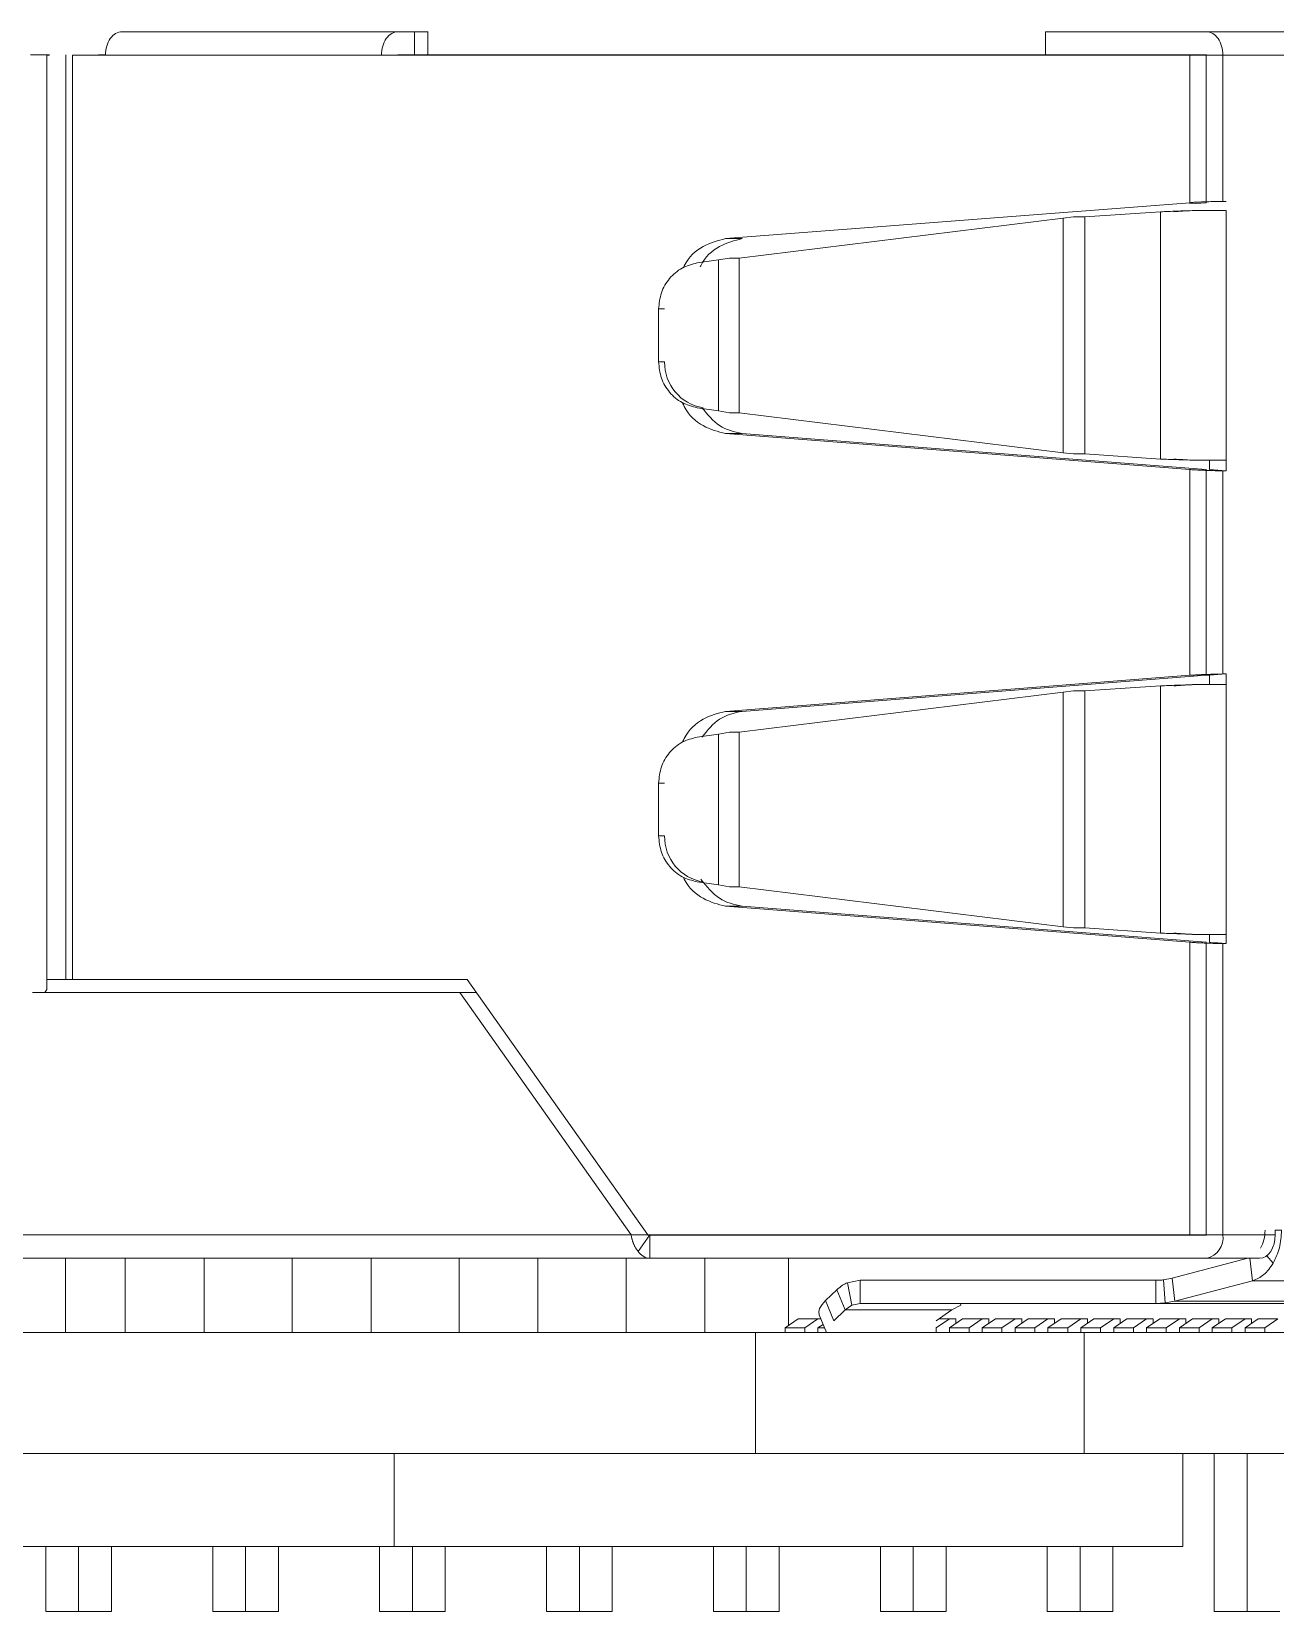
# Model space of a CAD drawing. Header units: millimetres. Extents: x -331 to 5585, y -2655 to 1513.
# Drawn here: x 2716.54 to 2729.92, y 1100.03 to 1117.03 of the extents above; entities that cross this region are included whole.
import ezdxf

# ---------------------------------------------------------------- set-up
doc = ezdxf.new("R2010")
doc.units = ezdxf.units.MM

msp = doc.modelspace()

# ---------------------------------------------------------------- linework, layer by layer
at = {"color": 7, "linetype": 'Continuous', "lineweight": 15}
for p, q in [((2720.478, 1117.03), (2717.508, 1117.03)), ((2720.478, 1117.03), (2720.654, 1117.03)), ((2720.654, 1117.03), (2720.654, 1116.78)), ((2720.8, 1116.78), (2720.8, 1117.031)), ((2729.176, 1117.03), (2727.445, 1117.03)), ((2727.445, 1116.78), (2727.445, 1117.03)), ((2728.359, 1117.031), (2728.359, 1117.03)), ((2740.348, 1117.03), (2729.176, 1117.03)), ((2716.524, 1116.78), (2716.701, 1116.78)), ((2716.701, 1106.723), (2716.701, 1116.78)), ((2716.701, 1116.78), (2716.728, 1116.78)), ((2716.728, 1116.778), (2716.701, 1116.778)), ((2716.903, 1116.781), (2716.903, 1106.827)), ((2717.33, 1116.778), (2716.977, 1116.778)), ((2716.977, 1116.778), (2716.977, 1106.83)), ((2717.257, 1116.78), (2717.33, 1116.78)), ((2720.3, 1116.778), (2717.33, 1116.778)), ((2728.997, 1116.778), (2720.3, 1116.778)), ((2720.478, 1116.78), (2720.477, 1116.778)), ((2720.654, 1116.78), (2720.478, 1116.78)), ((2720.654, 1116.78), (2720.8, 1116.78)), ((2720.8, 1116.78), (2726.029, 1116.78)), ((2727.445, 1116.78), (2726.032, 1116.78)), ((2727.445, 1116.78), (2729.176, 1116.78)), ((2728.997, 1116.778), (2728.997, 1115.19)), ((2729.174, 1115.19), (2729.174, 1116.778)), ((2729.177, 1116.778), (2729.354, 1116.778)), ((2729.354, 1115.204), (2729.354, 1116.778)), ((2729.354, 1116.778), (2740.526, 1116.778)), ((2728.997, 1115.19), (2724.003, 1114.803)), ((2728.998, 1115.177), (2729.174, 1115.19)), ((2729.388, 1115.204), (2729.354, 1115.204)), ((2727.635, 1115.025), (2724.15, 1114.594)), ((2727.748, 1115.037), (2727.635, 1115.025)), ((2727.635, 1115.025), (2727.635, 1112.499)), ((2727.869, 1115.037), (2727.748, 1115.037)), ((2727.869, 1115.037), (2728.683, 1115.092)), ((2727.869, 1112.487), (2727.869, 1115.037)), ((2728.683, 1115.092), (2728.683, 1112.431)), ((2728.928, 1115.102), (2728.928, 1115.102)), ((2729.388, 1112.418), (2729.388, 1115.106)), ((2724.003, 1114.803), (2724.18, 1114.803)), ((2723.698, 1114.541), (2723.926, 1114.574)), ((2723.926, 1114.574), (2724.046, 1114.594)), ((2723.926, 1112.95), (2723.926, 1114.574)), ((2724.046, 1114.594), (2724.15, 1114.594)), ((2724.15, 1114.594), (2724.15, 1112.93)), ((2723.282, 1113.478), (2723.282, 1114.046)), ((2723.347, 1114.046), (2723.282, 1114.046)), ((2723.282, 1113.478), (2723.347, 1113.478)), ((2723.926, 1112.95), (2723.698, 1112.983)), ((2724.046, 1112.93), (2723.926, 1112.95)), ((2724.15, 1112.93), (2724.046, 1112.93)), ((2724.15, 1112.93), (2727.635, 1112.499)), ((2724.179, 1112.706), (2724.003, 1112.706)), ((2724.003, 1112.706), (2728.997, 1112.318)), ((2729.174, 1112.318), (2724.179, 1112.706)), ((2727.635, 1112.499), (2727.748, 1112.487)), ((2727.748, 1112.487), (2727.869, 1112.487)), ((2728.683, 1112.431), (2727.869, 1112.487)), ((2728.928, 1112.422), (2728.928, 1112.422)), ((2729.025, 1112.418), (2729.047, 1112.418)), ((2729.211, 1112.318), (2729.211, 1112.418)), ((2729.388, 1112.418), (2729.388, 1112.304)), ((2728.997, 1112.318), (2728.997, 1110.104)), ((2729.174, 1110.104), (2729.174, 1112.318)), ((2729.388, 1112.304), (2729.211, 1112.318)), ((2729.354, 1112.304), (2729.388, 1112.304)), ((2729.354, 1110.118), (2729.354, 1112.304)), ((2728.997, 1110.104), (2724.003, 1109.716)), ((2724.179, 1109.716), (2729.174, 1110.104)), ((2729.177, 1110.104), (2729.211, 1110.104)), ((2729.211, 1110.104), (2729.388, 1110.118)), ((2729.211, 1110.004), (2729.211, 1110.104)), ((2729.388, 1110.118), (2729.354, 1110.118)), ((2729.388, 1110.118), (2729.388, 1110.004)), ((2727.635, 1109.923), (2724.15, 1109.492)), ((2727.748, 1109.935), (2727.635, 1109.923)), ((2727.635, 1109.923), (2727.635, 1107.397)), ((2727.869, 1109.935), (2727.748, 1109.935)), ((2727.869, 1109.935), (2728.683, 1109.99)), ((2727.869, 1107.385), (2727.869, 1109.935)), ((2728.683, 1109.99), (2728.683, 1107.33)), ((2728.928, 1109.999), (2728.928, 1109.999)), ((2729.047, 1110.004), (2729.025, 1110.004)), ((2729.388, 1107.316), (2729.388, 1110.004)), ((2724.003, 1109.716), (2724.179, 1109.716)), ((2723.698, 1109.439), (2723.926, 1109.472)), ((2723.926, 1109.472), (2724.046, 1109.492)), ((2723.926, 1107.848), (2723.926, 1109.472)), ((2724.046, 1109.492), (2724.15, 1109.492)), ((2724.15, 1109.492), (2724.15, 1107.828)), ((2723.282, 1108.376), (2723.282, 1108.944)), ((2723.347, 1108.944), (2723.282, 1108.944)), ((2723.282, 1108.376), (2723.347, 1108.376)), ((2723.926, 1107.848), (2723.698, 1107.881)), ((2724.046, 1107.828), (2723.926, 1107.848)), ((2724.15, 1107.828), (2724.046, 1107.828)), ((2724.15, 1107.828), (2727.635, 1107.397)), ((2724.18, 1107.619), (2724.003, 1107.619)), ((2724.003, 1107.619), (2728.997, 1107.231)), ((2729.174, 1107.231), (2724.18, 1107.619)), ((2727.635, 1107.397), (2727.748, 1107.385)), ((2727.748, 1107.385), (2727.869, 1107.385)), ((2728.683, 1107.33), (2727.869, 1107.385)), ((2728.928, 1107.32), (2728.928, 1107.32)), ((2729.025, 1107.316), (2729.047, 1107.316)), ((2729.211, 1107.231), (2729.211, 1107.316)), ((2729.388, 1107.316), (2729.388, 1107.217)), ((2728.997, 1107.231), (2728.997, 1104.082)), ((2729.174, 1104.082), (2729.174, 1107.231)), ((2729.388, 1107.217), (2729.211, 1107.231)), ((2729.354, 1107.217), (2729.388, 1107.217)), ((2729.354, 1104.082), (2729.354, 1107.217)), ((2716.701, 1106.83), (2716.903, 1106.83)), ((2716.977, 1106.83), (2721.222, 1106.83)), ((2721.222, 1106.83), (2723.165, 1104.082)), ((2721.144, 1106.69), (2716.547, 1106.69)), ((2716.677, 1106.69), (2716.701, 1106.723)), ((2722.988, 1104.082), (2721.144, 1106.69)), ((2721.32, 1106.69), (2721.144, 1106.69)), ((2722.988, 1104.082), (2714.703, 1104.082)), ((2722.988, 1104.082), (2723.164, 1104.082)), ((2723.063, 1103.904), (2723.188, 1104.081)), ((2723.164, 1104.082), (2723.165, 1104.082)), ((2723.165, 1104.082), (2728.997, 1104.082)), ((2723.166, 1104.08), (2723.189, 1104.08)), ((2729.176, 1104.08), (2723.189, 1104.08)), ((2723.189, 1104.08), (2723.189, 1103.83)), ((2729.177, 1104.082), (2729.385, 1104.082)), ((2729.918, 1104.082), (2729.354, 1104.082)), ((2729.918, 1104.131), (2729.918, 1104.082)), ((2729.985, 1104.131), (2729.918, 1104.131)), ((2714.858, 1103.83), (2723.189, 1103.83)), ((2716.9, 1103.83), (2716.9, 1103.03)), ((2717.544, 1103.03), (2717.544, 1103.83)), ((2718.392, 1103.03), (2718.392, 1103.83)), ((2719.34, 1103.03), (2719.34, 1103.83)), ((2720.188, 1103.03), (2720.188, 1103.83)), ((2721.136, 1103.03), (2721.136, 1103.83)), ((2721.984, 1103.03), (2721.984, 1103.83)), ((2722.932, 1103.03), (2722.932, 1103.83)), ((2723.189, 1103.83), (2729.176, 1103.83)), ((2723.78, 1103.03), (2723.78, 1103.83)), ((2724.678, 1103.83), (2724.678, 1103.105)), ((2729.621, 1103.83), (2728.808, 1103.615)), ((2729.176, 1103.83), (2729.749, 1103.83)), ((2729.673, 1103.589), (2729.643, 1103.83)), ((2729.826, 1103.858), (2729.894, 1103.777)), ((2725.314, 1103.567), (2725.451, 1103.593)), ((2725.36, 1103.326), (2725.314, 1103.567)), ((2725.451, 1103.343), (2725.451, 1103.593)), ((2725.451, 1103.593), (2728.632, 1103.593)), ((2728.632, 1103.343), (2728.632, 1103.593)), ((2728.716, 1103.598), (2728.808, 1103.615)), ((2728.731, 1103.349), (2728.716, 1103.598)), ((2728.808, 1103.615), (2728.838, 1103.369)), ((2728.838, 1103.369), (2729.673, 1103.589)), ((2729.673, 1103.589), (2731.573, 1103.589)), ((2725.079, 1103.374), (2725.2, 1103.492)), ((2725.289, 1103.276), (2725.2, 1103.492)), ((2725.009, 1103.22), (2725.087, 1103.03)), ((2725.168, 1103.158), (2725.079, 1103.374)), ((2725.168, 1103.158), (2725.289, 1103.276)), ((2725.289, 1103.276), (2725.36, 1103.326)), ((2726.436, 1103.276), (2725.289, 1103.276)), ((2725.36, 1103.326), (2725.451, 1103.343)), ((2728.632, 1103.343), (2725.451, 1103.343)), ((2726.436, 1103.276), (2726.268, 1103.158)), ((2726.535, 1103.326), (2726.436, 1103.276)), ((2726.532, 1103.343), (2726.535, 1103.326)), ((2728.731, 1103.349), (2728.632, 1103.343)), ((2728.632, 1103.343), (2730.417, 1103.343)), ((2728.838, 1103.369), (2728.731, 1103.349)), ((2730.64, 1103.369), (2728.838, 1103.369)), ((2724.643, 1103.08), (2724.784, 1103.18)), ((2724.855, 1103.08), (2724.643, 1103.08)), ((2724.643, 1103.08), (2724.643, 1103.03)), ((2724.997, 1103.18), (2724.784, 1103.18)), ((2724.997, 1103.18), (2724.855, 1103.08)), ((2724.855, 1103.08), (2724.855, 1103.03)), ((2725.026, 1103.18), (2724.997, 1103.18)), ((2724.997, 1103.08), (2725.051, 1103.118)), ((2725.067, 1103.08), (2724.997, 1103.08)), ((2724.997, 1103.08), (2724.997, 1103.03)), ((2726.411, 1103.18), (2726.269, 1103.08)), ((2726.269, 1103.08), (2726.269, 1103.03)), ((2726.411, 1103.18), (2726.3, 1103.18)), ((2726.411, 1103.08), (2726.552, 1103.18)), ((2726.481, 1103.18), (2726.411, 1103.18)), ((2726.623, 1103.08), (2726.411, 1103.08)), ((2726.411, 1103.08), (2726.411, 1103.03)), ((2726.481, 1103.18), (2726.481, 1103.13)), ((2726.764, 1103.18), (2726.552, 1103.18)), ((2726.764, 1103.18), (2726.623, 1103.08)), ((2726.623, 1103.08), (2726.623, 1103.03)), ((2726.764, 1103.08), (2726.906, 1103.18)), ((2726.835, 1103.18), (2726.764, 1103.18)), ((2726.976, 1103.08), (2726.764, 1103.08)), ((2726.764, 1103.08), (2726.764, 1103.03)), ((2726.835, 1103.18), (2726.835, 1103.13)), ((2727.118, 1103.18), (2726.906, 1103.18)), ((2727.118, 1103.18), (2726.976, 1103.08)), ((2726.976, 1103.08), (2726.976, 1103.03)), ((2727.118, 1103.08), (2727.259, 1103.18)), ((2727.189, 1103.18), (2727.118, 1103.18)), ((2727.33, 1103.08), (2727.118, 1103.08)), ((2727.118, 1103.08), (2727.118, 1103.03)), ((2727.189, 1103.18), (2727.189, 1103.13)), ((2727.471, 1103.18), (2727.259, 1103.18)), ((2727.471, 1103.18), (2727.33, 1103.08)), ((2727.33, 1103.08), (2727.33, 1103.03)), ((2727.471, 1103.08), (2727.613, 1103.18)), ((2727.542, 1103.18), (2727.471, 1103.18)), ((2727.684, 1103.08), (2727.471, 1103.08)), ((2727.471, 1103.08), (2727.471, 1103.03)), ((2727.542, 1103.18), (2727.542, 1103.13)), ((2727.825, 1103.18), (2727.613, 1103.18)), ((2727.825, 1103.18), (2727.684, 1103.08)), ((2727.684, 1103.08), (2727.684, 1103.03)), ((2727.825, 1103.08), (2727.966, 1103.18)), ((2727.896, 1103.18), (2727.825, 1103.18)), ((2728.037, 1103.08), (2727.825, 1103.08)), ((2727.825, 1103.08), (2727.825, 1103.03)), ((2727.896, 1103.18), (2727.896, 1103.13)), ((2728.179, 1103.18), (2727.966, 1103.18)), ((2728.179, 1103.18), (2728.037, 1103.08)), ((2728.037, 1103.08), (2728.037, 1103.03)), ((2728.179, 1103.08), (2728.32, 1103.18)), ((2728.249, 1103.18), (2728.179, 1103.18)), ((2728.391, 1103.08), (2728.179, 1103.08)), ((2728.179, 1103.08), (2728.179, 1103.03)), ((2728.249, 1103.18), (2728.249, 1103.13)), ((2728.532, 1103.18), (2728.32, 1103.18)), ((2728.532, 1103.18), (2728.391, 1103.08)), ((2728.391, 1103.08), (2728.391, 1103.03)), ((2728.532, 1103.08), (2728.674, 1103.18)), ((2728.603, 1103.18), (2728.532, 1103.18)), ((2728.744, 1103.08), (2728.532, 1103.08)), ((2728.532, 1103.08), (2728.532, 1103.03)), ((2728.603, 1103.18), (2728.603, 1103.13)), ((2728.886, 1103.18), (2728.674, 1103.18)), ((2728.886, 1103.18), (2728.744, 1103.08)), ((2728.744, 1103.08), (2728.744, 1103.03)), ((2728.886, 1103.08), (2729.027, 1103.18)), ((2728.956, 1103.18), (2728.886, 1103.18)), ((2729.098, 1103.08), (2728.886, 1103.08)), ((2728.886, 1103.08), (2728.886, 1103.03)), ((2728.956, 1103.18), (2728.956, 1103.13)), ((2729.239, 1103.18), (2729.027, 1103.18)), ((2729.239, 1103.18), (2729.098, 1103.08)), ((2729.098, 1103.08), (2729.098, 1103.03)), ((2729.239, 1103.08), (2729.381, 1103.18)), ((2729.31, 1103.18), (2729.239, 1103.18)), ((2729.451, 1103.08), (2729.239, 1103.08)), ((2729.239, 1103.08), (2729.239, 1103.03)), ((2729.31, 1103.18), (2729.31, 1103.13)), ((2729.593, 1103.18), (2729.381, 1103.18)), ((2729.593, 1103.18), (2729.451, 1103.08)), ((2729.451, 1103.08), (2729.451, 1103.03)), ((2729.593, 1103.08), (2729.734, 1103.18)), ((2729.663, 1103.18), (2729.593, 1103.18)), ((2729.805, 1103.08), (2729.593, 1103.08)), ((2729.593, 1103.08), (2729.593, 1103.03)), ((2729.663, 1103.18), (2729.663, 1103.13)), ((2729.946, 1103.18), (2729.734, 1103.18)), ((2729.946, 1103.18), (2729.805, 1103.08)), ((2729.805, 1103.08), (2729.805, 1103.03)), ((2724.325, 1103.03), (2703.748, 1103.03)), ((2724.325, 1103.03), (2724.325, 1101.73)), ((2727.86, 1103.03), (2724.325, 1103.03)), ((2727.86, 1101.73), (2727.86, 1103.03)), ((2743.205, 1103.03), (2727.86, 1103.03)), ((2671.367, 1101.73), (2724.325, 1101.73)), ((2720.436, 1101.73), (2720.436, 1100.73)), ((2724.325, 1101.73), (2727.86, 1101.73)), ((2727.86, 1101.73), (2763.923, 1101.73)), ((2728.921, 1101.73), (2728.921, 1100.73)), ((2729.26, 1101.73), (2729.26, 1100.03)), ((2729.614, 1101.73), (2729.614, 1100.03)), ((2711.95, 1100.73), (2720.436, 1100.73)), ((2716.688, 1100.73), (2716.688, 1100.03)), ((2717.042, 1100.73), (2717.042, 1100.03)), ((2717.395, 1100.03), (2717.395, 1100.73)), ((2718.484, 1100.73), (2718.484, 1100.03)), ((2718.838, 1100.73), (2718.838, 1100.03)), ((2719.191, 1100.03), (2719.191, 1100.73)), ((2720.28, 1100.73), (2720.28, 1100.03)), ((2720.436, 1100.73), (2728.921, 1100.73)), ((2720.634, 1100.73), (2720.634, 1100.03)), ((2720.987, 1100.03), (2720.987, 1100.73)), ((2722.076, 1100.73), (2722.076, 1100.03)), ((2722.43, 1100.73), (2722.43, 1100.03)), ((2722.783, 1100.03), (2722.783, 1100.73)), ((2723.872, 1100.73), (2723.872, 1100.03)), ((2724.226, 1100.73), (2724.226, 1100.03)), ((2724.579, 1100.03), (2724.579, 1100.73)), ((2725.668, 1100.73), (2725.668, 1100.03)), ((2726.022, 1100.73), (2726.022, 1100.03)), ((2726.375, 1100.03), (2726.375, 1100.73)), ((2727.464, 1100.73), (2727.464, 1100.03)), ((2727.818, 1100.73), (2727.818, 1100.03)), ((2728.171, 1100.03), (2728.171, 1100.73)), ((2717.042, 1100.03), (2716.688, 1100.03)), ((2717.042, 1100.03), (2717.395, 1100.03)), ((2718.838, 1100.03), (2718.484, 1100.03)), ((2718.838, 1100.03), (2719.191, 1100.03)), ((2720.634, 1100.03), (2720.28, 1100.03)), ((2720.634, 1100.03), (2720.987, 1100.03)), ((2722.43, 1100.03), (2722.076, 1100.03)), ((2722.43, 1100.03), (2722.783, 1100.03)), ((2724.226, 1100.03), (2723.872, 1100.03)), ((2724.226, 1100.03), (2724.579, 1100.03)), ((2726.022, 1100.03), (2725.668, 1100.03)), ((2726.022, 1100.03), (2726.375, 1100.03)), ((2727.818, 1100.03), (2727.464, 1100.03)), ((2727.818, 1100.03), (2728.171, 1100.03)), ((2729.614, 1100.03), (2729.26, 1100.03)), ((2729.614, 1100.03), (2729.968, 1100.03))]:
    msp.add_line(p, q, dxfattribs=at)
at = {"color": 7, "linetype": 'Continuous', "lineweight": 15, "flags": 128}
msp.add_lwpolyline([(2725.079, 1103.374), (2725.041, 1103.331), (2725.015, 1103.29), (2725.005, 1103.253), (2725.009, 1103.22), (2725.009, 1103.22)], dxfattribs=at)
at = {"color": 7, "linetype": 'Continuous', "lineweight": 15}
for centre, radius, start, end in [((2723.841, 1113.471), 0.495, 179.2063, 260.8377), ((2723.841, 1108.369), 0.495, 179.2121, 260.8319), ((2729.131, 1104.05), 0.225, 281.4209, 8.053), ((2723.197, 1103.988), 0.158, 212.1013, 267.1788)]:
    msp.add_arc(centre, radius, start, end, dxfattribs=at)
msp.add_ellipse((2729.749, 1104.082), major_axis=(0, 0.252), ratio=0.669633, start_param=3.141593, end_param=4.712389, dxfattribs=at)
for points, knots in [([(2717.508, 1117.03), (2717.485, 1117.026), (2717.438, 1117.019), (2717.379, 1116.96), (2717.338, 1116.877), (2717.333, 1116.811), (2717.33, 1116.778)], [0, 0, 0, 0, 0.2500212, 0.5001728, 0.7499764, 1, 1, 1, 1]), ([(2720.3, 1116.778), (2720.303, 1116.811), (2720.308, 1116.877), (2720.349, 1116.96), (2720.408, 1117.019), (2720.455, 1117.026), (2720.478, 1117.03)], [0, 0, 0, 0, 0.250027, 0.499834, 0.749989, 1, 1, 1, 1]), ([(2720.8, 1117.03), (2720.793, 1117.03), (2720.779, 1117.03), (2720.696, 1117.03), (2720.654, 1117.03)], [0, 0, 0, 0, 0.5000105, 1, 1, 1, 1]), ([(2729.354, 1116.778), (2729.351, 1116.811), (2729.346, 1116.877), (2729.304, 1116.96), (2729.246, 1117.019), (2729.199, 1117.026), (2729.176, 1117.03)], [0, 0, 0, 0, 0.250023, 0.499836, 0.74999, 1, 1, 1, 1]), ([(2729.354, 1116.778), (2729.328, 1116.778), (2729.276, 1116.778), (2729.176, 1116.778), (2729.075, 1116.778), (2729.023, 1116.778), (2728.997, 1116.778)], [0, 0, 0, 0, 0.249988, 0.5, 0.750012, 1, 1, 1, 1]), ([(2729.354, 1115.204), (2729.334, 1115.204), (2729.29, 1115.204), (2729.216, 1115.201), (2729.15, 1115.199), (2729.097, 1115.196), (2729.043, 1115.194), (2729.013, 1115.192), (2728.997, 1115.19)], [0, 0, 0, 0, 0.198512, 0.430769, 0.560241, 0.698275, 0.844894, 1, 1, 1, 1]), ([(2729.047, 1115.106), (2728.982, 1115.103), (2728.852, 1115.099), (2728.74, 1115.095), (2728.683, 1115.092)], [0, 0, 0, 0, 0.49999, 1, 1, 1, 1]), ([(2729.025, 1115.106), (2728.99, 1115.103), (2728.919, 1115.099), (2728.857, 1115.095), (2728.827, 1115.092)], [0, 0, 0, 0, 0.50004, 1, 1, 1, 1]), ([(2729.388, 1115.106), (2729.338, 1115.106), (2729.238, 1115.106), (2729.111, 1115.106), (2729.047, 1115.106)], [0, 0, 0, 0, 0.499992, 1, 1, 1, 1]), ([(2723.549, 1114.49), (2723.552, 1114.497), (2723.599, 1114.605), (2723.759, 1114.74), (2723.922, 1114.782), (2724.003, 1114.803)], [0, 0, 0, 0, 0.034782, 0.517379, 1, 1, 1, 1]), ([(2723.73, 1114.5), (2723.732, 1114.504), (2723.778, 1114.607), (2723.936, 1114.739), (2724.099, 1114.782), (2724.18, 1114.803)], [0, 0, 0, 0, 0.019426, 0.509701, 1, 1, 1, 1]), ([(2723.282, 1114.046), (2723.288, 1114.105), (2723.3, 1114.225), (2723.394, 1114.38), (2723.529, 1114.498), (2723.642, 1114.527), (2723.698, 1114.541)], [0, 0, 0, 0, 0.250009, 0.500027, 0.749989, 1, 1, 1, 1]), ([(2723.698, 1112.983), (2723.642, 1112.997), (2723.529, 1113.026), (2723.394, 1113.144), (2723.3, 1113.299), (2723.288, 1113.418), (2723.282, 1113.478)], [0, 0, 0, 0, 0.249981, 0.500071, 0.749968, 1, 1, 1, 1]), ([(2724.003, 1112.706), (2723.921, 1112.727), (2723.758, 1112.768), (2723.595, 1112.909), (2723.546, 1113.023), (2723.54, 1113.037)], [0, 0, 0, 0, 0.468477, 0.937011, 1, 1, 1, 1]), ([(2724.179, 1112.706), (2724.095, 1112.724), (2723.933, 1112.759), (2723.809, 1112.91), (2723.749, 1112.983)], [0, 0, 0, 0, 0.517404, 1, 1, 1, 1]), ([(2728.683, 1112.431), (2728.74, 1112.429), (2728.852, 1112.425), (2728.982, 1112.421), (2729.047, 1112.418)], [0, 0, 0, 0, 0.500005, 1, 1, 1, 1]), ([(2728.827, 1112.431), (2728.857, 1112.429), (2728.919, 1112.425), (2728.99, 1112.421), (2729.025, 1112.418)], [0, 0, 0, 0, 0.499942, 1, 1, 1, 1]), ([(2729.047, 1112.418), (2729.111, 1112.418), (2729.238, 1112.418), (2729.338, 1112.418), (2729.388, 1112.418)], [0, 0, 0, 0, 0.500008, 1, 1, 1, 1]), ([(2728.997, 1112.318), (2729.013, 1112.317), (2729.043, 1112.315), (2729.097, 1112.312), (2729.15, 1112.31), (2729.216, 1112.307), (2729.29, 1112.305), (2729.334, 1112.305), (2729.354, 1112.304)], [0, 0, 0, 0, 0.155105, 0.301723, 0.439756, 0.569238, 0.801486, 1, 1, 1, 1]), ([(2729.354, 1110.118), (2729.334, 1110.117), (2729.29, 1110.117), (2729.216, 1110.115), (2729.15, 1110.112), (2729.097, 1110.11), (2729.043, 1110.107), (2729.013, 1110.105), (2728.997, 1110.104)], [0, 0, 0, 0, 0.198513, 0.43077, 0.560242, 0.698277, 0.844909, 1, 1, 1, 1]), ([(2729.047, 1110.004), (2728.982, 1110.001), (2728.852, 1109.997), (2728.74, 1109.993), (2728.683, 1109.99)], [0, 0, 0, 0, 0.49999, 1, 1, 1, 1]), ([(2729.025, 1110.004), (2728.99, 1110.001), (2728.919, 1109.997), (2728.857, 1109.993), (2728.827, 1109.99)], [0, 0, 0, 0, 0.50004, 1, 1, 1, 1]), ([(2729.388, 1110.004), (2729.338, 1110.004), (2729.238, 1110.004), (2729.111, 1110.004), (2729.047, 1110.004)], [0, 0, 0, 0, 0.499992, 1, 1, 1, 1]), ([(2723.54, 1109.385), (2723.546, 1109.399), (2723.595, 1109.512), (2723.758, 1109.653), (2723.921, 1109.695), (2724.003, 1109.716)], [0, 0, 0, 0, 0.062989, 0.531523, 1, 1, 1, 1]), ([(2723.749, 1109.439), (2723.809, 1109.512), (2723.933, 1109.663), (2724.095, 1109.698), (2724.179, 1109.716)], [0, 0, 0, 0, 0.482543, 1, 1, 1, 1]), ([(2723.282, 1108.944), (2723.288, 1109.003), (2723.3, 1109.123), (2723.394, 1109.278), (2723.529, 1109.395), (2723.642, 1109.424), (2723.698, 1109.439)], [0, 0, 0, 0, 0.250009, 0.500027, 0.749989, 1, 1, 1, 1]), ([(2723.698, 1107.881), (2723.642, 1107.895), (2723.529, 1107.924), (2723.394, 1108.042), (2723.3, 1108.197), (2723.288, 1108.316), (2723.282, 1108.376)], [0, 0, 0, 0, 0.249987, 0.500082, 0.750128, 1, 1, 1, 1]), ([(2724.003, 1107.619), (2723.922, 1107.64), (2723.759, 1107.682), (2723.599, 1107.817), (2723.552, 1107.925), (2723.549, 1107.932)], [0, 0, 0, 0, 0.482642, 0.96522, 1, 1, 1, 1]), ([(2724.18, 1107.619), (2724.096, 1107.637), (2723.928, 1107.674), (2723.8, 1107.832), (2723.735, 1107.91)], [0, 0, 0, 0, 0.500033, 1, 1, 1, 1]), ([(2728.683, 1107.33), (2728.74, 1107.327), (2728.852, 1107.323), (2728.982, 1107.318), (2729.047, 1107.316)], [0, 0, 0, 0, 0.50001, 1, 1, 1, 1]), ([(2728.827, 1107.33), (2728.857, 1107.327), (2728.919, 1107.323), (2728.99, 1107.318), (2729.025, 1107.316)], [0, 0, 0, 0, 0.49996, 1, 1, 1, 1]), ([(2729.047, 1107.316), (2729.111, 1107.316), (2729.238, 1107.316), (2729.338, 1107.316), (2729.388, 1107.316)], [0, 0, 0, 0, 0.500008, 1, 1, 1, 1]), ([(2728.997, 1107.231), (2729.013, 1107.23), (2729.043, 1107.228), (2729.097, 1107.225), (2729.15, 1107.223), (2729.216, 1107.22), (2729.29, 1107.218), (2729.334, 1107.218), (2729.354, 1107.217)], [0, 0, 0, 0, 0.1550907, 0.3017239, 0.4397458, 0.5692294, 0.8014872, 1, 1, 1, 1]), ([(2716.903, 1106.83), (2716.906, 1106.83), (2716.913, 1106.83), (2716.955, 1106.83), (2716.977, 1106.83)], [0, 0, 0, 0, 0.4999981, 1, 1, 1, 1]), ([(2723.063, 1103.904), (2723.061, 1103.907), (2723.055, 1103.913), (2723.048, 1103.923), (2723.04, 1103.933), (2723.034, 1103.944), (2723.027, 1103.955), (2723.021, 1103.967), (2723.016, 1103.979), (2723.011, 1103.991), (2723.006, 1104.003), (2723.002, 1104.016), (2722.998, 1104.028), (2722.995, 1104.041), (2722.992, 1104.055), (2722.989, 1104.068), (2722.988, 1104.077), (2722.988, 1104.082)], [0, 0, 0, 0, 0.066333, 0.132305, 0.198407, 0.264899, 0.330735, 0.397222, 0.463345, 0.529335, 0.595788, 0.661822, 0.728166, 0.794379, 0.860606, 0.930124, 1, 1, 1, 1]), ([(2728.997, 1104.082), (2729.023, 1104.082), (2729.075, 1104.082), (2729.176, 1104.082), (2729.276, 1104.082), (2729.328, 1104.082), (2729.354, 1104.082)], [0, 0, 0, 0, 0.249988, 0.5, 0.750012, 1, 1, 1, 1]), ([(2729.759, 1103.938), (2729.773, 1103.967), (2729.802, 1104.025), (2729.806, 1104.096), (2729.808, 1104.131)], [0, 0, 0, 0, 0.4999532, 1, 1, 1, 1]), ([(2729.985, 1104.131), (2729.981, 1104.066), (2729.973, 1103.937), (2729.92, 1103.831), (2729.894, 1103.777)], [0, 0, 0, 0, 0.499957, 1, 1, 1, 1]), ([(2729.894, 1103.777), (2729.863, 1103.732), (2729.801, 1103.64), (2729.716, 1103.606), (2729.673, 1103.589)], [0, 0, 0, 0, 0.499981, 1, 1, 1, 1]), ([(2725.2, 1103.492), (2725.221, 1103.509), (2725.257, 1103.54), (2725.297, 1103.559), (2725.314, 1103.567)], [0, 0, 0, 0, 0.559842, 1, 1, 1, 1]), ([(2728.632, 1103.593), (2728.648, 1103.593), (2728.676, 1103.593), (2728.704, 1103.597), (2728.716, 1103.598)], [0, 0, 0, 0, 0.559931, 1, 1, 1, 1])]:
    msp.add_open_spline(points, degree=3, knots=knots, dxfattribs=at)

doc.saveas('drawing.dxf')
